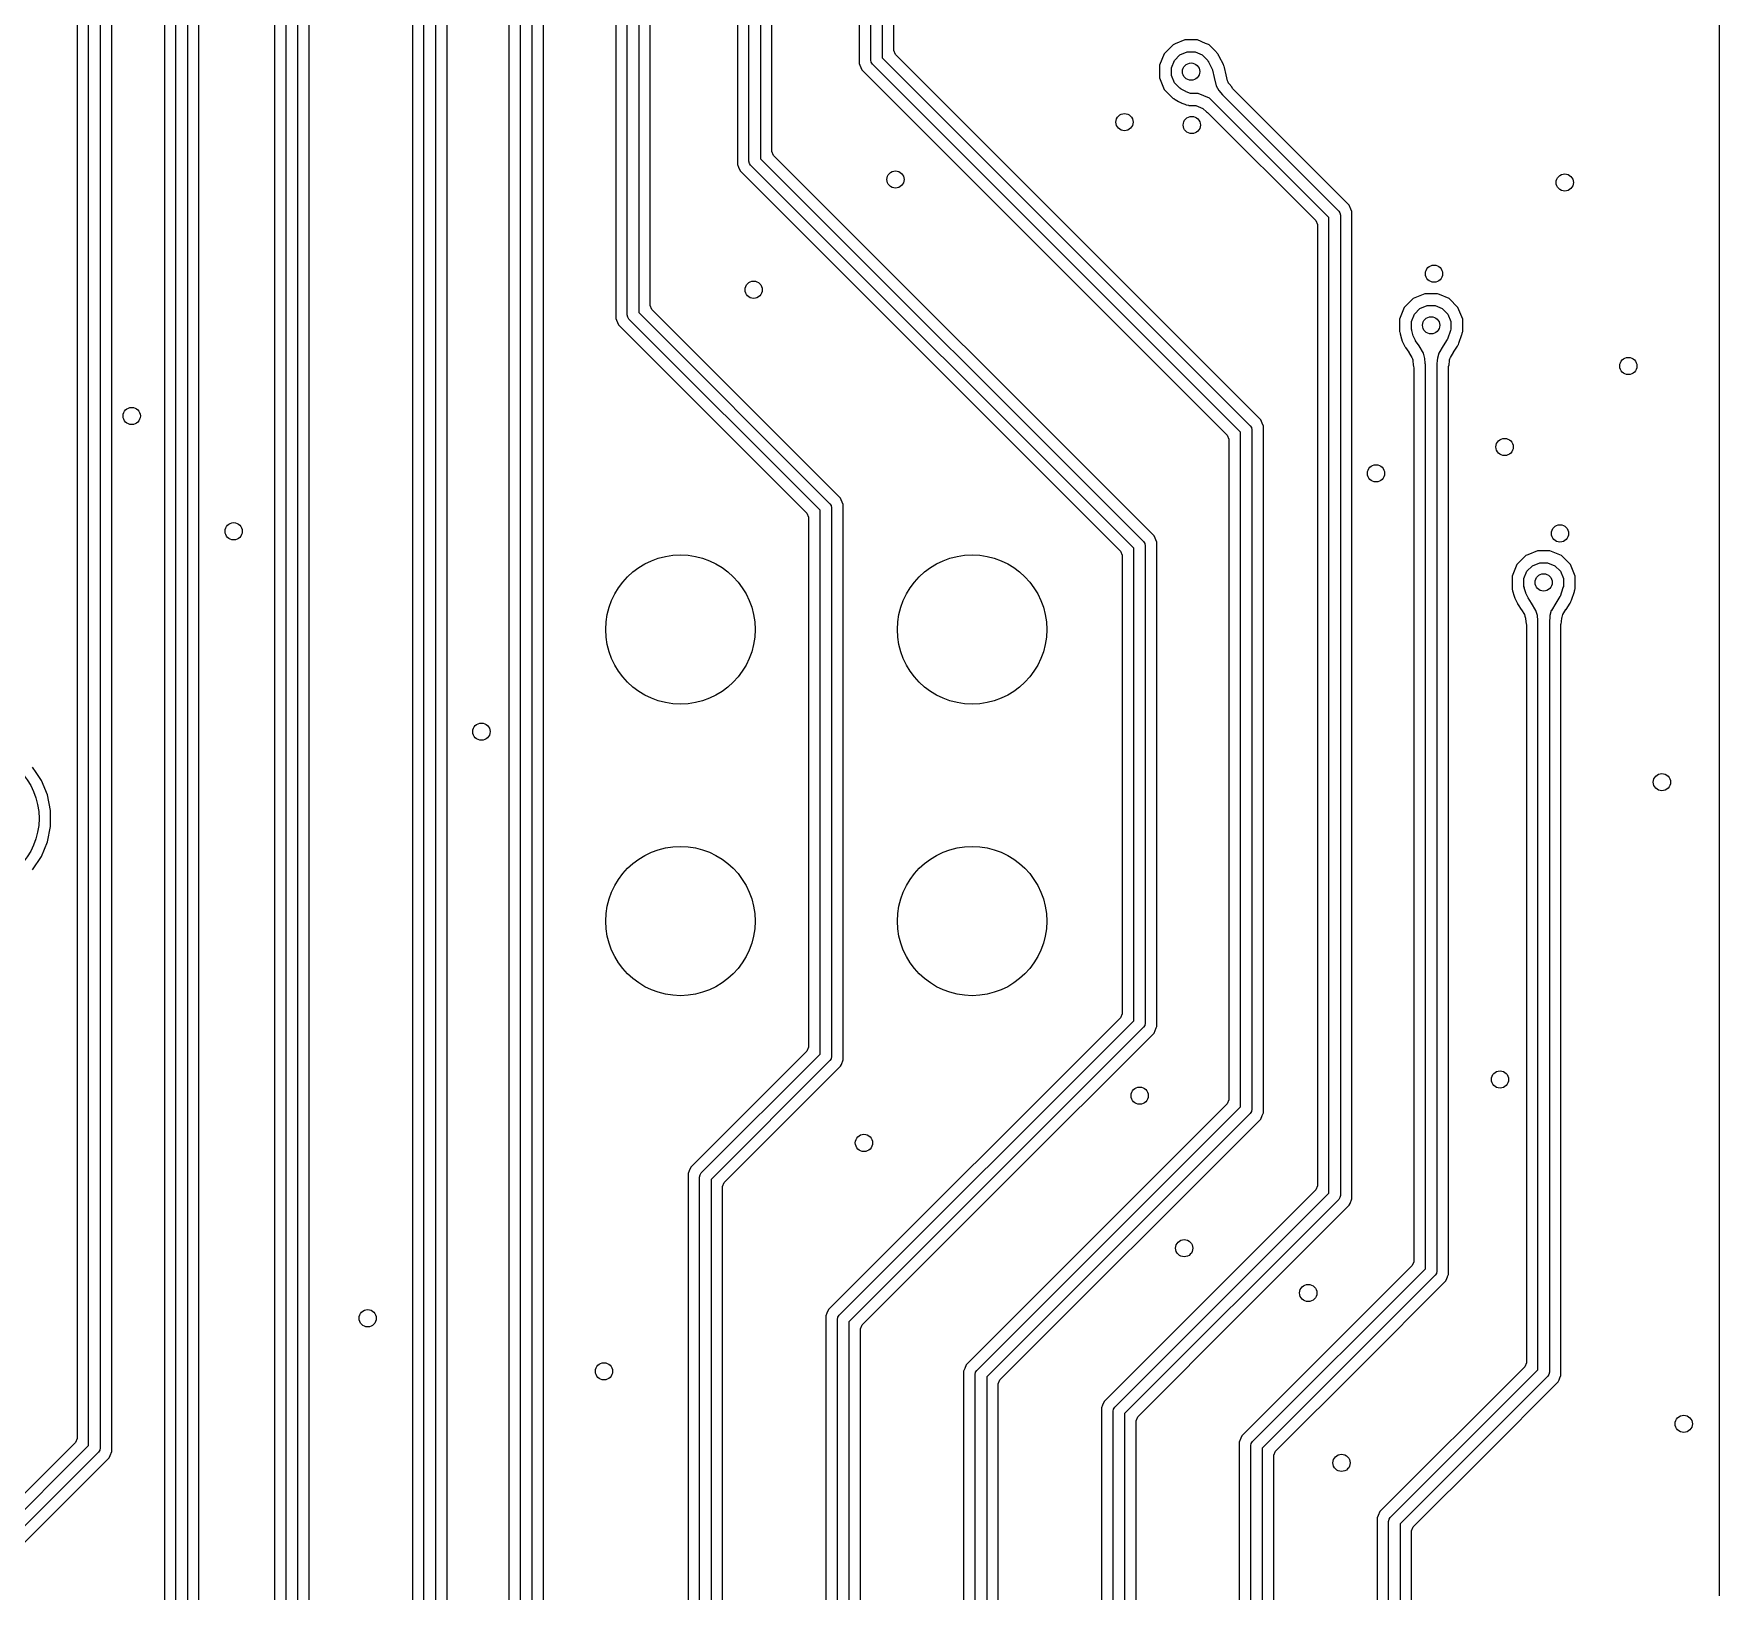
# Model space of a CAD drawing. Extents: x 114.9 to 199.6, y -137.1 to -76.7.
# Drawn here: x 184.9 to 199.58, y -130.36 to -116.79 of the extents above; entities that cross this region are included whole.
import ezdxf

# ---------------------------------------------------------------- set-up
doc = ezdxf.new("R2010")
doc.units = 0
doc.layers.add('BLACK', color=7, linetype='CONTINUOUS')

msp = doc.modelspace()

# ---------------------------------------------------------------- linework, layer by layer
at = {"layer": 'BLACK', "linetype": 'CONTINUOUS'}
for p, q in [((199.5795, -77.402406), (199.5795, -130.397593)), ((185.2795, -108.900062), (185.2795, -129.027363)), ((185.38, -129.089289), (185.38, -108.93)), ((185.48, -108.95071), (185.48, -129.11)), ((185.5805, -129.139936), (185.5805, -109.012634)), ((186.0395, -110.051473), (186.0395, -132.487363)), ((186.14, -132.549289), (186.14, -110.01765)), ((186.24, -110.017502), (186.24, -132.57)), ((186.3405, -132.599936), (186.3405, -110.050444)), ((186.9995, -112.460062), (186.9995, -134.270767)), ((187.1, -134.4), (187.1, -112.49)), ((187.2, -112.51071), (187.2, -134.4)), ((187.3005, -134.270767), (187.3005, -112.572634)), ((188.1995, -113.690062), (188.1995, -134.270767)), ((188.3, -134.4), (188.3, -113.72)), ((188.4, -113.74071), (188.4, -134.4)), ((188.5005, -134.270767), (188.5005, -113.802634)), ((189.0395, -113.780062), (189.0395, -131.779936)), ((189.14, -131.75), (189.14, -113.81)), ((189.24, -113.83071), (189.24, -131.72929)), ((189.3405, -131.667364), (189.3405, -113.892635)), ((190.07, -119.24), (190.07, -114.762246)), ((190.17, -114.763048), (190.17, -119.21929)), ((189.9695, -114.795259), (189.9695, -119.269938)), ((190.2705, -119.157364), (190.2705, -114.796703)), ((191.0295, -115.651437), (191.0295, -117.929936)), ((191.13, -117.9), (191.13, -115.614872)), ((191.23, -115.612796), (191.23, -117.879289)), ((191.3305, -117.817364), (191.3305, -115.645392)), ((192.0895, -116.621473), (192.0895, -117.049938)), ((192.19, -117.02), (192.19, -116.58765)), ((192.29, -116.587502), (192.29, -116.999289)), ((192.3905, -116.937364), (192.3905, -116.620444)), ((192.404852, -116.972012), (192.3905, -116.937364)), ((193.998271, -118.565432), (192.404852, -116.972012)), ((194.746444, -116.96394), (194.7045, -117.065198)), ((194.82394, -116.886444), (194.746444, -116.96394)), ((194.829797, -116.884018), (194.82394, -116.886444)), ((194.841312, -116.879248), (194.829797, -116.884018)), ((194.834493, -117.022775), (194.882775, -116.974493)), ((194.925198, -116.8445), (194.841312, -116.879248)), ((194.882775, -116.974493), (194.945859, -116.948363)), ((194.9252, -116.8445), (194.925198, -116.8445)), ((195.0348, -116.8445), (194.9252, -116.8445)), ((194.945859, -116.948363), (195.014141, -116.948363)), ((195.014141, -116.948363), (195.077225, -116.974493)), ((195.034801, -116.8445), (195.0348, -116.8445)), ((195.106403, -116.874159), (195.034801, -116.8445)), ((195.077225, -116.974493), (195.125507, -117.022775)), ((195.130203, -116.884018), (195.106403, -116.874159)), ((195.13606, -116.886444), (195.130203, -116.884018)), ((195.186979, -116.937364), (195.13606, -116.886444)), ((195.213557, -116.963942), (195.186979, -116.937364)), ((195.216134, -116.970164), (195.213557, -116.963942)), ((195.220699, -116.978239), (195.216134, -116.970164)), ((195.220693, -116.978243), (195.220699, -116.978239)), ((195.221117, -116.978977), (195.220693, -116.978243)), ((195.221998, -116.980536), (195.221117, -116.978977)), ((195.222073, -116.980638), (195.221998, -116.980536)), ((195.22208, -116.980646), (195.222073, -116.980638)), ((195.222785, -116.981868), (195.22208, -116.980646)), ((195.225801, -116.987481), (195.222785, -116.981868)), ((192.0895, -117.049938), (192.095823, -117.065201)), ((192.095823, -117.065201), (192.095823, -117.065202)), ((192.095823, -117.065202), (192.112409, -117.105246)), ((192.112409, -117.105246), (192.11241, -117.105248)), ((192.11241, -117.105248), (192.112412, -117.105252)), ((192.112412, -117.105252), (192.112413, -117.105253)), ((192.112413, -117.105253), (192.112414, -117.105254)), ((192.112414, -117.105254), (195.295148, -120.287987)), ((192.193806, -117.039134), (192.19, -117.02)), ((192.204645, -117.055355), (192.193806, -117.039134)), ((195.41, -120.26071), (192.204645, -117.055355)), ((192.29, -116.999289), (195.495356, -120.204645)), ((194.7045, -117.065198), (194.7045, -117.0652)), ((194.7045, -117.0652), (194.7045, -117.1748)), ((194.808363, -117.085859), (194.834493, -117.022775)), ((194.808363, -117.154141), (194.808363, -117.085859)), ((195.125507, -117.022775), (195.129581, -117.032612)), ((195.129581, -117.032612), (195.130697, -117.033367)), ((195.130697, -117.033367), (195.131402, -117.034589)), ((195.131402, -117.034589), (195.166499, -117.104919)), ((195.166499, -117.104919), (195.167461, -117.107651)), ((195.167461, -117.107651), (195.181652, -117.172737)), ((195.260898, -117.057811), (195.225801, -116.987481)), ((195.26601, -117.069879), (195.260898, -117.057811)), ((195.266972, -117.072611), (195.26601, -117.069879)), ((195.270539, -117.085176), (195.266972, -117.072611)), ((195.284276, -117.148181), (195.270539, -117.085176)), ((194.7045, -117.1748), (194.746443, -117.276058)), ((194.746443, -117.276058), (194.746444, -117.276059)), ((194.746444, -117.276059), (194.746445, -117.276061)), ((194.746445, -117.276061), (194.82394, -117.353556)), ((194.834493, -117.217225), (194.808363, -117.154141)), ((194.882775, -117.265507), (194.834493, -117.217225)), ((194.891789, -117.26924), (194.882775, -117.265507)), ((194.893693, -117.271674), (194.891789, -117.26924)), ((194.933946, -117.294412), (194.893693, -117.271674)), ((195.181652, -117.172737), (195.199509, -117.244728)), ((195.199509, -117.244728), (195.19951, -117.244731)), ((195.19951, -117.244731), (195.221818, -117.284563)), ((195.284558, -117.149393), (195.284276, -117.148181)), ((195.296904, -117.199165), (195.284558, -117.149393)), ((195.301711, -117.21131), (195.296904, -117.199165)), ((195.306404, -117.21969), (195.301711, -117.21131)), ((195.309812, -117.224577), (195.306404, -117.21969)), ((195.30996, -117.225154), (195.309812, -117.224577)), ((195.310892, -117.226396), (195.30996, -117.225154)), ((195.33361, -117.252961), (195.310892, -117.226396)), ((195.34187, -117.267687), (195.33361, -117.252961)), ((195.343818, -117.270284), (195.34187, -117.267687)), ((195.348366, -117.275526), (195.343818, -117.270284)), ((196.357585, -118.284744), (195.348366, -117.275526)), ((194.82394, -117.353556), (194.823941, -117.353556)), ((194.823941, -117.353556), (194.823942, -117.353557)), ((194.823942, -117.353557), (194.828776, -117.355559)), ((194.828776, -117.355559), (194.839723, -117.362296)), ((194.839723, -117.362296), (194.83983, -117.362145)), ((194.83983, -117.362145), (194.841801, -117.363529)), ((194.841801, -117.363529), (194.841802, -117.363529)), ((194.841802, -117.363529), (194.841805, -117.363532)), ((194.841805, -117.363532), (194.870305, -117.379631)), ((194.870305, -117.379631), (194.882061, -117.386272)), ((194.882061, -117.386272), (194.889837, -117.390248)), ((194.889837, -117.390248), (194.889839, -117.390249)), ((194.889839, -117.390249), (194.891599, -117.391059)), ((194.891599, -117.391059), (194.89969, -117.394384)), ((194.89969, -117.394384), (194.899702, -117.394388)), ((194.899702, -117.394388), (194.899706, -117.39439)), ((194.899706, -117.39439), (194.925538, -117.403772)), ((194.925538, -117.403772), (194.938462, -117.408466)), ((194.935706, -117.295222), (194.933946, -117.294412)), ((194.974478, -117.309304), (194.935706, -117.295222)), ((194.938462, -117.408466), (194.95619, -117.413207)), ((194.95619, -117.413207), (194.959957, -117.41387)), ((194.959957, -117.41387), (195.020027, -117.41387)), ((194.978472, -117.310007), (194.974478, -117.309304)), ((195.040686, -117.310007), (194.978472, -117.310007)), ((195.020027, -117.41387), (195.083111, -117.44)), ((195.040688, -117.310007), (195.040686, -117.310007)), ((195.140741, -117.351451), (195.040688, -117.310007)), ((196.18, -118.39071), (195.140741, -117.351451)), ((195.221818, -117.284563), (195.253431, -117.321529)), ((195.253431, -117.321529), (195.254006, -117.323296)), ((195.254006, -117.323296), (196.265355, -118.334645)), ((195.083111, -117.44), (195.114217, -117.471106)), ((195.114217, -117.471106), (195.122406, -117.476578)), ((195.122406, -117.476578), (195.129832, -117.482672)), ((195.129832, -117.482672), (196.065148, -118.417988)), ((191.344852, -117.852012), (191.3305, -117.817364)), ((194.657587, -121.164748), (191.344852, -117.852012)), ((191.0295, -117.929936), (191.03899, -117.952848)), ((191.03899, -117.952848), (191.052412, -117.985252)), ((191.052412, -117.985252), (191.052413, -117.985254)), ((191.052413, -117.985254), (194.365148, -121.297987)), ((191.133806, -117.919134), (191.13, -117.9)), ((191.144645, -117.935355), (191.133806, -117.919134)), ((194.48, -121.27071), (191.144645, -117.935355)), ((191.23, -117.879289), (194.565355, -121.214644)), ((196.357586, -118.284746), (196.357585, -118.284744)), ((196.357588, -118.284748), (196.357586, -118.284746)), ((196.371009, -118.317151), (196.357588, -118.284748)), ((196.065148, -118.417988), (196.0795, -118.452636)), ((196.18, -126.889289), (196.18, -118.39071)), ((196.265355, -118.334645), (196.276194, -118.350866)), ((196.276194, -118.350866), (196.28, -118.37)), ((196.28, -118.37), (196.28, -126.91)), ((196.3805, -118.340064), (196.371009, -118.317151)), ((196.3805, -126.939936), (196.3805, -118.340064)), ((195.587588, -120.154749), (193.998271, -118.565432)), ((196.0795, -118.452636), (196.0795, -126.827363)), ((190.284852, -119.192012), (190.2705, -119.157364)), ((196.836444, -119.17394), (196.7945, -119.275198)), ((196.91394, -119.096444), (196.836444, -119.17394)), ((197.015198, -119.0545), (196.91394, -119.096444)), ((196.924493, -119.232775), (196.972775, -119.184493)), ((196.972775, -119.184493), (197.035859, -119.158363)), ((197.0152, -119.0545), (197.015198, -119.0545)), ((197.1248, -119.0545), (197.0152, -119.0545)), ((197.035859, -119.158363), (197.104141, -119.158363)), ((197.104141, -119.158363), (197.167225, -119.184493)), ((197.124801, -119.0545), (197.1248, -119.0545)), ((197.144466, -119.062646), (197.124801, -119.0545)), ((197.226058, -119.096443), (197.144466, -119.062646)), ((197.167225, -119.184493), (197.215507, -119.232775)), ((197.226059, -119.096444), (197.226058, -119.096443)), ((197.226061, -119.096445), (197.226059, -119.096444)), ((197.303555, -119.173939), (197.226061, -119.096445)), ((197.303555, -119.17394), (197.303555, -119.173939)), ((197.303557, -119.173942), (197.303555, -119.17394)), ((197.3455, -119.2752), (197.303557, -119.173942)), ((189.9695, -119.269938), (189.975424, -119.284236)), ((189.975424, -119.284236), (189.975425, -119.284241)), ((189.975425, -119.284241), (189.975426, -119.284241)), ((189.975426, -119.284241), (189.992412, -119.325252)), ((189.992412, -119.325252), (189.992413, -119.325253)), ((189.992413, -119.325253), (189.992414, -119.325254)), ((189.992414, -119.325254), (191.635148, -120.967987)), ((190.073806, -119.259134), (190.07, -119.24)), ((190.084645, -119.275355), (190.073806, -119.259134)), ((191.75, -120.94071), (190.084645, -119.275355)), ((190.17, -119.21929), (191.835355, -120.884645)), ((191.927588, -120.834749), (190.284852, -119.192012)), ((196.7945, -119.275198), (196.7945, -119.3848)), ((196.898363, -119.295859), (196.924493, -119.232775)), ((196.898363, -119.364141), (196.898363, -119.295859)), ((197.215507, -119.232775), (197.241637, -119.295859)), ((197.241637, -119.295859), (197.241637, -119.364141)), ((197.3455, -119.3848), (197.3455, -119.2752)), ((196.7945, -119.3848), (196.796503, -119.389636)), ((196.796503, -119.389636), (196.799485, -119.402151)), ((196.799485, -119.402151), (196.799665, -119.40212)), ((196.799665, -119.40212), (196.800078, -119.404485)), ((196.800078, -119.404485), (196.812462, -119.449022)), ((196.812462, -119.449022), (196.815116, -119.457249)), ((196.815116, -119.457249), (196.815783, -119.459056)), ((196.815783, -119.459056), (196.819188, -119.467221)), ((196.819188, -119.467221), (196.827332, -119.484654)), ((196.902096, -119.373154), (196.898363, -119.364141)), ((196.901722, -119.376221), (196.902096, -119.373154)), ((196.914107, -119.420762), (196.901722, -119.376221)), ((196.914773, -119.422569), (196.914107, -119.420762)), ((196.934018, -119.463767), (196.914773, -119.422569)), ((196.934881, -119.465297), (196.934018, -119.463767)), ((196.964715, -119.509902), (196.934881, -119.465297)), ((197.211286, -119.453822), (197.175284, -119.509902)), ((197.212537, -119.45121), (197.211286, -119.453822)), ((197.237451, -119.376663), (197.212537, -119.45121)), ((197.237816, -119.375301), (197.237451, -119.376663)), ((197.241637, -119.364141), (197.237561, -119.373981)), ((197.237561, -119.373981), (197.237816, -119.375301)), ((197.312597, -119.484651), (197.337511, -119.410104)), ((197.337511, -119.410104), (197.339355, -119.403972)), ((197.339355, -119.403972), (197.33972, -119.40261)), ((197.33972, -119.402599), (197.339732, -119.402523)), ((197.33972, -119.40261), (197.33972, -119.402599)), ((197.339732, -119.402523), (197.340054, -119.40136)), ((197.340054, -119.40136), (197.340439, -119.399926)), ((197.340439, -119.399926), (197.340451, -119.399929)), ((197.340451, -119.399929), (197.342924, -119.391015)), ((197.342924, -119.391015), (197.3455, -119.3848)), ((196.827332, -119.484654), (196.838433, -119.508418)), ((196.838433, -119.508418), (196.841787, -119.514936)), ((196.841787, -119.514936), (196.84213, -119.515602)), ((196.84213, -119.515602), (196.842985, -119.517118)), ((196.842985, -119.517118), (196.847193, -119.523958)), ((196.847193, -119.523958), (196.87491, -119.565397)), ((196.87491, -119.565397), (196.876196, -119.567425)), ((196.876196, -119.567425), (196.902078, -119.610552)), ((196.902078, -119.610552), (196.907265, -119.622613)), ((196.907265, -119.622613), (196.909782, -119.631646)), ((197.003287, -119.574174), (196.964715, -119.509902)), ((197.01546, -119.617858), (197.003287, -119.574174)), ((197.018809, -119.661221), (197.01546, -119.617858)), ((197.124628, -119.617352), (197.123089, -119.637059)), ((197.136806, -119.574174), (197.124628, -119.617352)), ((197.137021, -119.57341), (197.136806, -119.574174)), ((197.175284, -119.509902), (197.137021, -119.57341)), ((197.23031, -119.631296), (197.232919, -119.622045)), ((197.232919, -119.622045), (197.238106, -119.610061)), ((197.238106, -119.610061), (197.264536, -119.566193)), ((197.264536, -119.566193), (197.265216, -119.5651)), ((197.265216, -119.5651), (197.300066, -119.510817)), ((197.300066, -119.510817), (197.306436, -119.499393)), ((197.306436, -119.499393), (197.307687, -119.496781)), ((197.307687, -119.496781), (197.312597, -119.484651)), ((196.909782, -119.631646), (196.911434, -119.641024)), ((196.911434, -119.641024), (196.913978, -119.673962)), ((196.913978, -119.673962), (196.913978, -119.673963)), ((196.913978, -119.673963), (196.917925, -119.689151)), ((196.917925, -119.689151), (196.9195, -119.701473)), ((196.9195, -119.701473), (196.9195, -127.487364)), ((197.019166, -119.665838), (197.018809, -119.661221)), ((197.02, -119.66765), (197.019166, -119.665838)), ((197.02, -127.549289), (197.02, -119.66765)), ((197.120842, -119.665848), (197.12, -119.667502)), ((197.12, -119.667502), (197.12, -127.57)), ((197.123089, -119.637059), (197.120842, -119.665848)), ((197.2205, -119.700444), (197.220991, -119.693521)), ((197.2205, -127.599936), (197.2205, -119.700444)), ((197.220991, -119.693521), (197.221449, -119.690305)), ((197.221449, -119.690305), (197.226022, -119.674059)), ((197.226022, -119.674059), (197.228742, -119.639205)), ((197.228742, -119.639205), (197.228961, -119.637673)), ((197.228961, -119.637673), (197.229264, -119.637159)), ((197.229264, -119.637159), (197.23031, -119.631296)), ((195.495356, -120.204645), (195.506194, -120.220866)), ((195.599043, -120.182406), (195.587588, -120.154749)), ((195.6105, -120.210064), (195.599043, -120.182406)), ((195.6105, -126.189936), (195.6105, -120.210064)), ((195.295148, -120.287987), (195.3095, -120.322635)), ((195.3095, -120.322635), (195.3095, -126.077363)), ((195.41, -126.139289), (195.41, -120.26071)), ((195.506194, -120.220866), (195.51, -120.24)), ((195.51, -120.24), (195.51, -126.16)), ((191.75, -125.679289), (191.75, -120.94071)), ((191.835355, -120.884645), (191.846194, -120.900866)), ((191.846194, -120.900866), (191.85, -120.92)), ((191.85, -120.92), (191.85, -125.7)), ((191.933878, -120.849936), (191.927588, -120.834749)), ((191.9505, -120.890064), (191.933878, -120.849936)), ((191.9505, -125.729936), (191.9505, -120.890064)), ((191.635148, -120.967987), (191.6495, -121.002635)), ((191.6495, -121.002635), (191.6495, -125.617363)), ((194.565355, -121.214644), (194.576194, -121.230865)), ((194.576194, -121.230865), (194.576194, -121.230866)), ((194.576194, -121.230866), (194.58, -121.25)), ((194.657587, -121.164749), (194.657587, -121.164748)), ((194.6805, -121.220064), (194.657587, -121.164749)), ((194.6805, -125.439936), (194.6805, -121.220064)), ((194.365148, -121.297987), (194.3795, -121.332635)), ((194.3795, -121.332635), (194.3795, -125.327363)), ((194.48, -125.38929), (194.48, -121.27071)), ((194.58, -121.25), (194.58, -125.41)), ((197.89394, -121.336444), (197.816444, -121.41394)), ((197.903848, -121.33234), (197.89394, -121.336444)), ((197.911312, -121.329248), (197.903848, -121.33234)), ((197.995198, -121.2945), (197.911312, -121.329248)), ((197.9952, -121.2945), (197.995198, -121.2945)), ((198.1048, -121.2945), (197.9952, -121.2945)), ((198.104801, -121.2945), (198.1048, -121.2945)), ((198.146744, -121.311874), (198.104801, -121.2945)), ((198.206058, -121.336443), (198.146744, -121.311874)), ((198.206059, -121.336444), (198.206058, -121.336443)), ((198.206061, -121.336445), (198.206059, -121.336444)), ((198.283555, -121.413939), (198.206061, -121.336445)), ((197.816444, -121.41394), (197.7745, -121.515198)), ((197.7745, -121.515198), (197.7745, -121.6248)), ((197.878363, -121.535859), (197.904493, -121.472775)), ((197.904493, -121.472775), (197.952775, -121.424493)), ((197.952775, -121.424493), (198.015859, -121.398363)), ((198.015859, -121.398363), (198.084141, -121.398363)), ((198.084141, -121.398363), (198.147225, -121.424493)), ((198.147225, -121.424493), (198.195507, -121.472775)), ((198.195507, -121.472775), (198.221637, -121.535859)), ((198.283555, -121.41394), (198.283555, -121.413939)), ((198.283557, -121.413942), (198.283555, -121.41394)), ((198.3255, -121.5152), (198.283557, -121.413942)), ((198.3255, -121.6248), (198.3255, -121.5152)), ((197.7745, -121.6248), (197.776503, -121.629636)), ((197.776503, -121.629636), (197.779485, -121.642151)), ((197.779485, -121.642151), (197.779665, -121.64212)), ((197.779665, -121.64212), (197.780078, -121.644485)), ((197.780078, -121.644485), (197.792462, -121.689022)), ((197.878363, -121.604141), (197.878363, -121.535859)), ((197.882096, -121.613154), (197.878363, -121.604141)), ((197.881722, -121.616221), (197.882096, -121.613154)), ((197.894107, -121.660762), (197.881722, -121.616221)), ((197.894773, -121.662569), (197.894107, -121.660762)), ((197.914018, -121.703767), (197.894773, -121.662569)), ((198.217451, -121.616663), (198.192537, -121.69121)), ((198.217816, -121.615301), (198.217451, -121.616663)), ((198.221637, -121.604141), (198.217561, -121.613981)), ((198.217561, -121.613981), (198.217816, -121.615301)), ((198.221637, -121.535859), (198.221637, -121.604141)), ((198.292597, -121.724651), (198.317511, -121.650104)), ((198.317511, -121.650104), (198.319355, -121.643972)), ((198.319355, -121.643972), (198.31972, -121.64261)), ((198.31972, -121.642599), (198.319732, -121.642523)), ((198.31972, -121.64261), (198.31972, -121.642599)), ((198.319732, -121.642523), (198.320054, -121.64136)), ((198.320054, -121.64136), (198.320439, -121.639926)), ((198.320439, -121.639926), (198.320451, -121.639929)), ((198.320451, -121.639929), (198.322924, -121.631015)), ((198.322924, -121.631015), (198.3255, -121.6248)), ((197.792462, -121.689022), (197.795116, -121.697249)), ((197.795116, -121.697249), (197.795783, -121.699056)), ((197.795783, -121.699056), (197.799188, -121.707221)), ((197.799188, -121.707221), (197.807332, -121.724654)), ((197.807332, -121.724654), (197.818433, -121.748418)), ((197.818433, -121.748418), (197.821787, -121.754936)), ((197.821787, -121.754936), (197.82213, -121.755602)), ((197.82213, -121.755602), (197.822985, -121.757118)), ((197.822985, -121.757118), (197.827193, -121.763958)), ((197.827193, -121.763958), (197.85491, -121.805397)), ((197.85491, -121.805397), (197.856196, -121.807425)), ((197.856196, -121.807425), (197.882078, -121.850552)), ((197.914881, -121.705297), (197.914018, -121.703767)), ((197.944715, -121.749902), (197.914881, -121.705297)), ((197.983287, -121.814174), (197.944715, -121.749902)), ((197.99546, -121.857858), (197.983287, -121.814174)), ((198.116806, -121.814174), (198.104628, -121.857352)), ((198.117021, -121.81341), (198.116806, -121.814174)), ((198.155284, -121.749902), (198.117021, -121.81341)), ((198.191286, -121.693822), (198.155284, -121.749902)), ((198.192537, -121.69121), (198.191286, -121.693822)), ((198.218106, -121.850061), (198.244536, -121.806193)), ((198.244536, -121.806193), (198.245216, -121.8051)), ((198.245216, -121.8051), (198.280066, -121.750817)), ((198.280066, -121.750817), (198.286436, -121.739393)), ((198.286436, -121.739393), (198.287687, -121.736781)), ((198.287687, -121.736781), (198.292597, -121.724651)), ((197.882078, -121.850552), (197.887265, -121.862613)), ((197.887265, -121.862613), (197.889782, -121.871646)), ((197.889782, -121.871646), (197.891434, -121.881024)), ((197.891434, -121.881024), (197.893978, -121.913962)), ((197.893978, -121.913962), (197.893978, -121.913963)), ((197.893978, -121.913963), (197.897925, -121.929151)), ((197.897925, -121.929151), (197.8995, -121.941473)), ((197.8995, -121.941473), (197.8995, -128.367363)), ((197.998809, -121.901221), (197.99546, -121.857858)), ((197.999166, -121.905838), (197.998809, -121.901221)), ((198, -121.90765), (197.999166, -121.905838)), ((198, -128.429289), (198, -121.90765)), ((198.100842, -121.905848), (198.1, -121.907502)), ((198.1, -121.907502), (198.1, -128.45)), ((198.103089, -121.877059), (198.100842, -121.905848)), ((198.104628, -121.857352), (198.103089, -121.877059)), ((198.2005, -121.940444), (198.200991, -121.933521)), ((198.2005, -128.479936), (198.2005, -121.940444)), ((198.200991, -121.933521), (198.201449, -121.930305)), ((198.201449, -121.930305), (198.206022, -121.914059)), ((198.206022, -121.914059), (198.208742, -121.879205)), ((198.208742, -121.879205), (198.208961, -121.877673)), ((198.208961, -121.877673), (198.209264, -121.877159)), ((198.209264, -121.877159), (198.21031, -121.871296)), ((198.21031, -121.871296), (198.212919, -121.862045)), ((198.212919, -121.862045), (198.218106, -121.850061)), ((184.922613, -123.225102), (184.892116, -123.17946)), ((184.968775, -123.294189), (184.922613, -123.225102)), ((185.02158, -123.421672), (184.968775, -123.294189)), ((185.0485, -123.557007), (185.02158, -123.421672)), ((185.0485, -123.694993), (185.0485, -123.557007)), ((185.02158, -123.830328), (185.0485, -123.694993)), ((184.968775, -123.957811), (185.02158, -123.830328)), ((184.892114, -124.072542), (184.968775, -123.957811)), ((194.3795, -125.327363), (194.365148, -125.362011)), ((194.365148, -125.362011), (191.822413, -127.904746)), ((191.914645, -127.954645), (194.48, -125.38929)), ((194.565355, -125.445355), (192, -128.01071)), ((193.376026, -126.776814), (194.657588, -125.495252)), ((194.576194, -125.429134), (194.565355, -125.445355)), ((194.58, -125.41), (194.576194, -125.429134)), ((194.657588, -125.495252), (194.666112, -125.474671)), ((194.666112, -125.474671), (194.676403, -125.449827)), ((194.676403, -125.449824), (194.6805, -125.439936)), ((194.676403, -125.449827), (194.676403, -125.449824)), ((191.6495, -125.617363), (191.635148, -125.652011)), ((191.635148, -125.652011), (190.622413, -126.664746)), ((190.714645, -126.714645), (191.75, -125.679289)), ((191.835355, -125.735356), (190.8, -126.77071)), ((191.417587, -126.295252), (191.927587, -125.785252)), ((191.846194, -125.719134), (191.835355, -125.735356)), ((191.85, -125.7), (191.846194, -125.719134)), ((191.927587, -125.785252), (191.934297, -125.769049)), ((191.934297, -125.769049), (191.9505, -125.729936)), ((195.3095, -126.077363), (195.295148, -126.112011)), ((195.295148, -126.112011), (193.022413, -128.384746)), ((193.114645, -128.434645), (195.41, -126.139289)), ((195.495355, -126.195356), (193.2, -128.49071)), ((195.506194, -126.179135), (195.495355, -126.195356)), ((195.51, -126.16), (195.506194, -126.179134)), ((195.506194, -126.179134), (195.506194, -126.179135)), ((195.587587, -126.245252), (195.600264, -126.214646)), ((195.600264, -126.214646), (195.6105, -126.189936)), ((190.914852, -126.797987), (191.417587, -126.295252)), ((193.314852, -128.517987), (195.587585, -126.245254)), ((195.587585, -126.245254), (195.587587, -126.245252)), ((190.622413, -126.664746), (190.60899, -126.697149)), ((190.60899, -126.697151), (190.5995, -126.720064)), ((190.5995, -126.720064), (190.5995, -126.720065)), ((190.5995, -126.720065), (190.5995, -134.270767)), ((190.60899, -126.697149), (190.60899, -126.697151)), ((190.7, -126.75), (190.703806, -126.730866)), ((190.7, -134.4), (190.7, -126.75)), ((190.703806, -126.730866), (190.714645, -126.714645)), ((190.8, -126.77071), (190.8, -134.4)), ((190.9005, -126.832635), (190.914852, -126.797987)), ((192.114852, -128.037988), (193.376026, -126.776814)), ((190.9005, -134.270767), (190.9005, -126.832635)), ((196.065148, -126.862011), (194.222413, -128.704746)), ((194.314645, -128.754645), (196.18, -126.889289)), ((196.265355, -126.945356), (194.4, -128.81071)), ((196.0795, -126.827363), (196.065148, -126.862011)), ((196.276194, -126.929135), (196.265355, -126.945356)), ((196.28, -126.91), (196.276194, -126.929134)), ((196.276194, -126.929134), (196.276194, -126.929135)), ((196.364297, -126.979049), (196.3805, -126.939936)), ((195.41569, -127.937149), (196.357587, -126.995252)), ((196.357587, -126.995252), (196.364297, -126.979049)), ((196.905148, -127.522012), (195.422414, -129.004745)), ((195.514645, -129.054645), (197.02, -127.549289)), ((196.9195, -127.487364), (196.905148, -127.522012)), ((197.105356, -127.605355), (195.6, -129.11071)), ((196.450828, -128.402011), (197.197588, -127.655251)), ((197.116194, -127.589134), (197.105356, -127.605355)), ((197.12, -127.57), (197.116194, -127.589134)), ((197.197588, -127.655251), (197.206908, -127.632749)), ((197.206908, -127.632749), (197.212215, -127.619938)), ((197.212215, -127.619936), (197.213158, -127.61766)), ((197.212215, -127.619938), (197.212215, -127.619936)), ((197.213158, -127.61766), (197.2205, -127.599936)), ((191.80899, -127.937151), (191.7995, -127.960064)), ((191.7995, -127.960064), (191.7995, -127.960065)), ((191.7995, -127.960065), (191.7995, -134.270767)), ((191.822413, -127.904746), (191.80899, -127.937149)), ((191.80899, -127.937149), (191.80899, -127.937151)), ((191.9, -127.99), (191.903806, -127.970866)), ((191.9, -134.4), (191.9, -127.99)), ((191.903806, -127.970866), (191.914645, -127.954645)), ((194.514852, -128.837987), (195.41569, -127.937149)), ((192, -128.01071), (192, -134.4)), ((192.1005, -128.072636), (192.114852, -128.037988)), ((192.1005, -134.270767), (192.1005, -128.072636)), ((193.00899, -128.417151), (192.9995, -128.440064)), ((193.022413, -128.384746), (193.00899, -128.417149)), ((193.00899, -128.417149), (193.00899, -128.417151)), ((195.714852, -129.137987), (196.450828, -128.402011)), ((197.885148, -128.402011), (196.622413, -129.664746)), ((196.714645, -129.714645), (198, -128.429289)), ((197.8995, -128.367363), (197.885148, -128.402011)), ((192.9995, -128.440064), (192.9995, -128.440065)), ((192.9995, -128.440065), (192.9995, -134.270767)), ((193.1, -128.47), (193.103806, -128.450866)), ((193.1, -134.4), (193.1, -128.47)), ((193.103806, -128.450866), (193.114645, -128.434645)), ((193.2, -128.49071), (193.2, -134.4)), ((193.3005, -128.552635), (193.314852, -128.517987)), ((193.3005, -134.270767), (193.3005, -128.552635)), ((198.085356, -128.485355), (196.8, -129.77071)), ((197.540204, -129.172635), (198.177588, -128.535251)), ((198.096194, -128.469134), (198.085356, -128.485355)), ((198.1, -128.45), (198.096194, -128.469134)), ((198.177588, -128.535251), (198.184739, -128.517987)), ((198.184739, -128.517987), (198.192215, -128.499938)), ((198.192215, -128.499936), (198.2005, -128.479936)), ((198.192215, -128.499938), (198.192215, -128.499936)), ((194.222413, -128.704746), (194.20899, -128.737149)), ((194.20899, -128.737151), (194.1995, -128.760064)), ((194.1995, -128.760064), (194.1995, -128.760065)), ((194.1995, -128.760065), (194.1995, -134.270767)), ((194.20899, -128.737149), (194.20899, -128.737151)), ((194.3, -128.79), (194.303806, -128.770866)), ((194.3, -134.4), (194.3, -128.79)), ((194.303806, -128.770866), (194.314645, -128.754645)), ((194.4, -128.81071), (194.4, -134.4)), ((194.5005, -128.872635), (194.514852, -128.837987)), ((194.5005, -134.270767), (194.5005, -128.872635)), ((195.422411, -129.00475), (195.414129, -129.024747)), ((195.422414, -129.004745), (195.422411, -129.00475)), ((185.265148, -129.062011), (184.022413, -130.304746)), ((184.114645, -130.354645), (185.38, -129.089289)), ((185.465355, -129.145356), (184.2, -130.41071)), ((185.2795, -129.027363), (185.265148, -129.062011)), ((185.476194, -129.129135), (185.465355, -129.145356)), ((185.48, -129.11), (185.476194, -129.129134)), ((185.476194, -129.129134), (185.476194, -129.129135)), ((185.565871, -129.175252), (185.5805, -129.139936)), ((195.414128, -129.024749), (195.3995, -129.060062)), ((195.3995, -129.060062), (195.3995, -134.270767)), ((195.414129, -129.024747), (195.414128, -129.024749)), ((195.5, -129.09), (195.503806, -129.070866)), ((195.5, -134.4), (195.5, -129.09)), ((195.503806, -129.070866), (195.514645, -129.054645)), ((195.6, -129.11071), (195.6, -134.4)), ((195.7005, -129.172635), (195.714852, -129.137987)), ((184.314852, -130.437987), (185.557585, -129.195254)), ((185.557585, -129.195254), (185.557587, -129.195252)), ((185.557587, -129.195252), (185.565871, -129.175252)), ((195.7005, -134.270767), (195.7005, -129.172635)), ((196.914852, -129.797987), (197.540204, -129.172635)), ((196.60899, -129.697151), (196.5995, -129.720064)), ((196.5995, -129.720064), (196.5995, -129.720065)), ((196.5995, -129.720065), (196.5995, -134.270767)), ((196.622413, -129.664746), (196.60899, -129.697149)), ((196.60899, -129.697149), (196.60899, -129.697151)), ((196.7, -129.75), (196.703806, -129.730866)), ((196.7, -134.4), (196.7, -129.75)), ((196.703806, -129.730866), (196.714645, -129.714645)), ((196.8, -129.77071), (196.8, -134.4)), ((196.9005, -129.832635), (196.914852, -129.797987)), ((196.9005, -134.270767), (196.9005, -129.832635))]:
    msp.add_line(p, q, dxfattribs=at)
at = {"layer": 'BLACK'}
for centre, radius in [((194.98, -117.12), 0.075), ((194.4, -117.56), 0.075), ((194.985886, -117.585507), 0.075), ((192.405532, -118.059984), 0.075), ((198.233879, -118.08602), 0.075), ((197.095673, -118.88073), 0.075), ((191.170623, -119.020469), 0.075), ((197.07, -119.33), 0.075), ((198.787412, -119.685075), 0.075), ((185.755, -120.12), 0.075), ((197.71, -120.39), 0.075), ((196.59, -120.62), 0.075), ((186.642626, -121.124387), 0.075), ((198.192304, -121.143091), 0.075), ((190.533, -121.98), 0.65), ((193.073, -121.98), 0.65), ((198.05, -121.57), 0.075), ((188.8, -122.87), 0.075), ((184.348, -123.626), 0.6), ((199.08, -123.31), 0.075), ((190.533, -124.52), 0.65), ((193.073, -124.52), 0.65), ((197.67, -125.9), 0.075), ((194.532318, -126.041151), 0.075), ((192.131108, -126.452787), 0.075), ((194.92, -127.37), 0.075), ((196, -127.76), 0.075), ((187.81, -127.98), 0.075), ((189.867109, -128.442362), 0.075), ((199.27, -128.9), 0.075), ((196.29, -129.24), 0.075)]:
    msp.add_circle(centre, radius, dxfattribs=at)
at = {"layer": 'WHITE'}
for centre, radius in [((194.98, -117.12), 0.075), ((194.4, -117.56), 0.075), ((194.985886, -117.585507), 0.075), ((192.405532, -118.059984), 0.075), ((198.233879, -118.08602), 0.075), ((197.095673, -118.88073), 0.075), ((191.170623, -119.020469), 0.075), ((197.07, -119.33), 0.075), ((198.787412, -119.685075), 0.075), ((185.755, -120.12), 0.075), ((197.71, -120.39), 0.075), ((196.59, -120.62), 0.075), ((186.642626, -121.124387), 0.075), ((198.192304, -121.143091), 0.075), ((190.533, -121.98), 0.65), ((193.073, -121.98), 0.65), ((198.05, -121.57), 0.075), ((188.8, -122.87), 0.075), ((199.08, -123.31), 0.075), ((190.533, -124.52), 0.65), ((193.073, -124.52), 0.65), ((197.67, -125.9), 0.075), ((194.532318, -126.041151), 0.075), ((192.131108, -126.452787), 0.075), ((194.92, -127.37), 0.075), ((196, -127.76), 0.075), ((187.81, -127.98), 0.075), ((189.867109, -128.442362), 0.075), ((199.27, -128.9), 0.075), ((196.29, -129.24), 0.075)]:
    msp.add_circle(centre, radius, dxfattribs=at)

doc.saveas('drawing.dxf')
